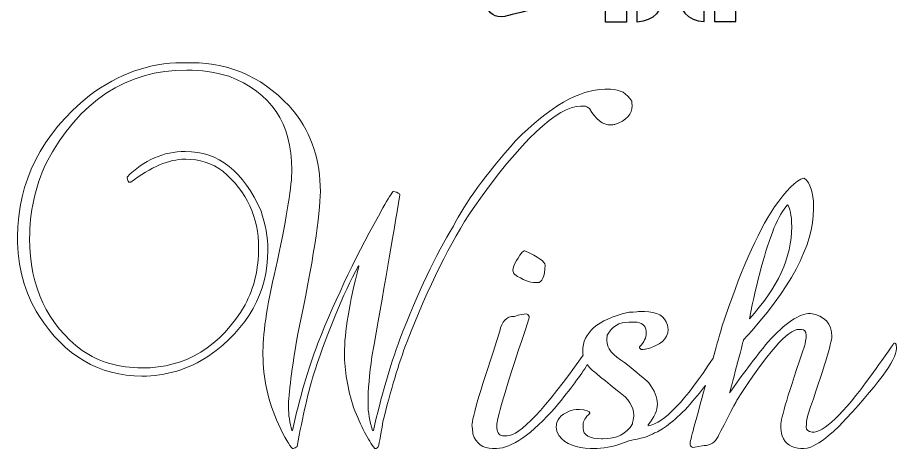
# Model space of a CAD drawing. Header units: centimetres. Extents: x -55.8 to 26.1, y 6.1 to 52.2.
# Drawn here: x 0.55 to 25.67, y 9.15 to 21.46 of the extents above; entities that cross this region are included whole.
import ezdxf

# ---------------------------------------------------------------- set-up
doc = ezdxf.new("R2010")
doc.units = ezdxf.units.CM
doc.header["$MEASUREMENT"] = 0
doc.layers.add('Camada 1', color=7, linetype='Continuous')

msp = doc.modelspace()

# ---------------------------------------------------------------- linework, layer by layer
at = {"layer": 'Camada 1', "color": 240, "lineweight": 25}
for points, knots in [([(17.98639, 31.21546), (17.98639, 31.21546), (17.6861, 31.21546), (17.6861, 31.21546), (17.6861, 31.21546), (17.6861, 31.21546), (17.6861, 31.97655), (17.6861, 31.97655), (17.6861, 31.97655), (17.6861, 31.97655), (17.3209, 31.97655), (17.3209, 31.97655), (17.3209, 31.97655), (17.3209, 31.97655), (17.3209, 30.01898), (17.3209, 30.01898), (17.3209, 30.01898), (17.3209, 30.01898), (17.07228, 30.01898), (17.07228, 30.01898), (17.07228, 30.01898), (17.07228, 30.01898), (17.07228, 24.4545), (17.07228, 24.4545), (17.07228, 24.4545), (17.07228, 24.4545), (17.35199, 24.4545), (17.35199, 24.4545), (17.35199, 24.4545), (17.35199, 24.4545), (17.35199, 21.3365), (17.35199, 21.3365), (17.35199, 21.3365), (17.35199, 21.3365), (17.9601, 21.3365), (17.9601, 21.3365), (17.9601, 21.3365), (17.9601, 21.3365), (17.9601, 22.58511), (17.9601, 22.58511), (17.9601, 22.58511), (17.9601, 22.58511), (18.26039, 22.58511), (18.26039, 22.58511), (18.26039, 22.58511), (18.26039, 22.58511), (18.26039, 21.3365), (18.26039, 21.3365), (18.26039, 21.3365), (18.73347, 21.36466), (19.0136, 21.6345), (19.0136, 22.27043), (19.0136, 22.27043), (19.0136, 22.27043), (19.0136, 48.23464), (19.0136, 48.23464), (19.0136, 48.23464), (19.0136, 50.08943), (17.97065, 51.07319), (16.95084, 51.95602), (16.95084, 51.95602), (16.95084, 51.95602), (16.95084, 49.53463), (16.95084, 49.53463), (16.95084, 49.53463), (16.95084, 49.53463), (18.05398, 49.53463), (18.05398, 49.53463), (18.05398, 49.53463), (18.05398, 49.53463), (18.05398, 49.23434), (18.05398, 49.23434), (18.05398, 49.23434), (18.05398, 49.23434), (17.4904, 49.23434), (17.4904, 49.23434), (17.4904, 49.23434), (17.4904, 49.23434), (17.4904, 48.86279), (17.4904, 48.86279), (17.4904, 48.86279), (17.4904, 48.86279), (17.98639, 48.86279), (17.98639, 48.86279), (17.98639, 48.86279), (17.98639, 48.86279), (17.98639, 31.21546), (17.98639, 31.21546)], [0, 0, 0, 0, 0.04347826, 0.04347826, 0.04347826, 0.04347827, 0.08695652, 0.08695652, 0.08695652, 0.08695653, 0.13043478, 0.13043478, 0.13043478, 0.13043479, 0.17391304, 0.17391304, 0.17391304, 0.17391305, 0.2173913, 0.2173913, 0.2173913, 0.21739131, 0.26086957, 0.26086957, 0.26086957, 0.26086958, 0.30434783, 0.30434783, 0.30434783, 0.30434784, 0.34782609, 0.34782609, 0.34782609, 0.3478261, 0.39130435, 0.39130435, 0.39130435, 0.39130436, 0.43478261, 0.43478261, 0.43478261, 0.43478262, 0.47826087, 0.47826087, 0.47826087, 0.47826088, 0.52173913, 0.52173913, 0.52173913, 0.52173914, 0.56521739, 0.56521739, 0.56521739, 0.5652174, 0.60869565, 0.60869565, 0.60869565, 0.60869566, 0.65217391, 0.65217391, 0.65217391, 0.65217392, 0.69565217, 0.69565217, 0.69565217, 0.69565218, 0.73913043, 0.73913043, 0.73913043, 0.73913044, 0.7826087, 0.7826087, 0.7826087, 0.78260871, 0.82608696, 0.82608696, 0.82608696, 0.82608697, 0.86956522, 0.86956522, 0.86956522, 0.86956523, 0.91304348, 0.91304348, 0.91304348, 0.91304349, 1, 1, 1, 1]), ([(17.98639, 31.21546), (17.98639, 31.21546), (17.6861, 31.21546), (17.6861, 31.21546), (17.6861, 31.21546), (17.6861, 31.21546), (17.6861, 31.97655), (17.6861, 31.97655), (17.6861, 31.97655), (17.6861, 31.97655), (17.3209, 31.97655), (17.3209, 31.97655), (17.3209, 31.97655), (17.3209, 31.97655), (17.3209, 30.01898), (17.3209, 30.01898), (17.3209, 30.01898), (17.3209, 30.01898), (17.07228, 30.01898), (17.07228, 30.01898), (17.07228, 30.01898), (17.07228, 30.01898), (17.07228, 24.4545), (17.07228, 24.4545), (17.07228, 24.4545), (17.07228, 24.4545), (17.35199, 24.4545), (17.35199, 24.4545), (17.35199, 24.4545), (17.35199, 24.4545), (17.35199, 21.3365), (17.35199, 21.3365), (17.35199, 21.3365), (17.35199, 21.3365), (17.9601, 21.3365), (17.9601, 21.3365), (17.9601, 21.3365), (17.9601, 21.3365), (17.9601, 22.58511), (17.9601, 22.58511), (17.9601, 22.58511), (17.9601, 22.58511), (18.26039, 22.58511), (18.26039, 22.58511), (18.26039, 22.58511), (18.26039, 22.58511), (18.26039, 21.3365), (18.26039, 21.3365), (18.26039, 21.3365), (18.73347, 21.36466), (19.0136, 21.6345), (19.0136, 22.27043), (19.0136, 22.27043), (19.0136, 22.27043), (19.0136, 48.23464), (19.0136, 48.23464), (19.0136, 48.23464), (19.0136, 50.08943), (17.97065, 51.07319), (16.95084, 51.95602), (16.95084, 51.95602), (16.95084, 51.95602), (16.95084, 49.53463), (16.95084, 49.53463), (16.95084, 49.53463), (16.95084, 49.53463), (18.05398, 49.53463), (18.05398, 49.53463), (18.05398, 49.53463), (18.05398, 49.53463), (18.05398, 49.23434), (18.05398, 49.23434), (18.05398, 49.23434), (18.05398, 49.23434), (17.4904, 49.23434), (17.4904, 49.23434), (17.4904, 49.23434), (17.4904, 49.23434), (17.4904, 48.86279), (17.4904, 48.86279), (17.4904, 48.86279), (17.4904, 48.86279), (17.98639, 48.86279), (17.98639, 48.86279), (17.98639, 48.86279), (17.98639, 48.86279), (17.98639, 31.21546), (17.98639, 31.21546)], [0, 0, 0, 0, 0.04347826, 0.04347826, 0.04347826, 0.04347827, 0.08695652, 0.08695652, 0.08695652, 0.08695653, 0.13043478, 0.13043478, 0.13043478, 0.13043479, 0.17391304, 0.17391304, 0.17391304, 0.17391305, 0.2173913, 0.2173913, 0.2173913, 0.21739131, 0.26086957, 0.26086957, 0.26086957, 0.26086958, 0.30434783, 0.30434783, 0.30434783, 0.30434784, 0.34782609, 0.34782609, 0.34782609, 0.3478261, 0.39130435, 0.39130435, 0.39130435, 0.39130436, 0.43478261, 0.43478261, 0.43478261, 0.43478262, 0.47826087, 0.47826087, 0.47826087, 0.47826088, 0.52173913, 0.52173913, 0.52173913, 0.52173914, 0.56521739, 0.56521739, 0.56521739, 0.5652174, 0.60869565, 0.60869565, 0.60869565, 0.60869566, 0.65217391, 0.65217391, 0.65217391, 0.65217392, 0.69565217, 0.69565217, 0.69565217, 0.69565218, 0.73913043, 0.73913043, 0.73913043, 0.73913044, 0.7826087, 0.7826087, 0.7826087, 0.78260871, 0.82608696, 0.82608696, 0.82608696, 0.82608697, 0.86956522, 0.86956522, 0.86956522, 0.86956523, 0.91304348, 0.91304348, 0.91304348, 0.91304349, 1, 1, 1, 1]), ([(20.44886, 31.22942), (20.44886, 31.22942), (20.74916, 31.22942), (20.74916, 31.22942), (20.74916, 31.22942), (20.74916, 31.22942), (20.74916, 31.9905), (20.74916, 31.9905), (20.74916, 31.9905), (20.74916, 31.9905), (21.11433, 31.9905), (21.11433, 31.9905), (21.11433, 31.9905), (21.11433, 31.9905), (21.11433, 30.03293), (21.11433, 30.03293), (21.11433, 30.03293), (21.11433, 30.03293), (21.36298, 30.03293), (21.36298, 30.03293), (21.36298, 30.03293), (21.36298, 30.03293), (21.36298, 24.46844), (21.36298, 24.46844), (21.36298, 24.46844), (21.36298, 24.46844), (21.08328, 24.46844), (21.08328, 24.46844), (21.08328, 24.46844), (21.08328, 24.46844), (21.08328, 21.35045), (21.08328, 21.35045), (21.08328, 21.35045), (21.08328, 21.35045), (20.47516, 21.35045), (20.47516, 21.35045), (20.47516, 21.35045), (20.47516, 21.35045), (20.47516, 22.59907), (20.47516, 22.59907), (20.47516, 22.59907), (20.47516, 22.59907), (20.17485, 22.59907), (20.17485, 22.59907), (20.17485, 22.59907), (20.17485, 22.59907), (20.17485, 21.35045), (20.17485, 21.35045), (20.17485, 21.35045), (19.70177, 21.37861), (19.42164, 21.64844), (19.42164, 22.28439), (19.42164, 22.28439), (19.42164, 22.28439), (19.42164, 48.24859), (19.42164, 48.24859), (19.42164, 48.24859), (19.42164, 50.10339), (20.4646, 51.08715), (21.48442, 51.96998), (21.48442, 51.96998), (21.48442, 51.96998), (21.48442, 49.5486), (21.48442, 49.5486), (21.48442, 49.5486), (21.48442, 49.5486), (20.38127, 49.5486), (20.38127, 49.5486), (20.38127, 49.5486), (20.38127, 49.5486), (20.38127, 49.2483), (20.38127, 49.2483), (20.38127, 49.2483), (20.38127, 49.2483), (20.94486, 49.2483), (20.94486, 49.2483), (20.94486, 49.2483), (20.94486, 49.2483), (20.94486, 48.87673), (20.94486, 48.87673), (20.94486, 48.87673), (20.94486, 48.87673), (20.44886, 48.87673), (20.44886, 48.87673), (20.44886, 48.87673), (20.44886, 48.87673), (20.44886, 31.22942), (20.44886, 31.22942)], [0, 0, 0, 0, 0.04347826, 0.04347826, 0.04347826, 0.04347827, 0.08695652, 0.08695652, 0.08695652, 0.08695653, 0.13043478, 0.13043478, 0.13043478, 0.13043479, 0.17391304, 0.17391304, 0.17391304, 0.17391305, 0.2173913, 0.2173913, 0.2173913, 0.21739131, 0.26086957, 0.26086957, 0.26086957, 0.26086958, 0.30434783, 0.30434783, 0.30434783, 0.30434784, 0.34782609, 0.34782609, 0.34782609, 0.3478261, 0.39130435, 0.39130435, 0.39130435, 0.39130436, 0.43478261, 0.43478261, 0.43478261, 0.43478262, 0.47826087, 0.47826087, 0.47826087, 0.47826088, 0.52173913, 0.52173913, 0.52173913, 0.52173914, 0.56521739, 0.56521739, 0.56521739, 0.5652174, 0.60869565, 0.60869565, 0.60869565, 0.60869566, 0.65217391, 0.65217391, 0.65217391, 0.65217392, 0.69565217, 0.69565217, 0.69565217, 0.69565218, 0.73913043, 0.73913043, 0.73913043, 0.73913044, 0.7826087, 0.7826087, 0.7826087, 0.78260871, 0.82608696, 0.82608696, 0.82608696, 0.82608697, 0.86956522, 0.86956522, 0.86956522, 0.86956523, 0.91304348, 0.91304348, 0.91304348, 0.91304349, 1, 1, 1, 1]), ([(15.05845, 22.06244), (15.05845, 22.06244), (14.6283, 21.95234), (14.6283, 21.95234), (14.6283, 21.95234), (14.6283, 21.95234), (14.56724, 22.191), (14.56724, 22.191), (14.56724, 22.191), (14.56724, 22.191), (14.98229, 22.29723), (14.98229, 22.29723), (14.98229, 22.29723), (14.98229, 22.29723), (8.82496, 45.81413), (8.82496, 45.81413), (8.82496, 45.81413), (8.82496, 45.81413), (8.26999, 45.67213), (8.26999, 45.67213), (8.26999, 45.67213), (8.26999, 45.67213), (8.20891, 45.91078), (8.20891, 45.91078), (8.20891, 45.91078), (8.20891, 45.91078), (8.74567, 46.04816), (8.74567, 46.04816), (8.74567, 46.04816), (8.74567, 46.04816), (8.69067, 46.4367), (8.69067, 46.4367), (8.69067, 46.4367), (8.49065, 47.84888), (8.63793, 48.45379), (9.35044, 50.07203), (9.35044, 50.07203), (9.35044, 50.07203), (8.86954, 51.73117), (8.86954, 51.73117), (8.86954, 51.73117), (7.16388, 49.83872), (6.93451, 48.00094), (7.47695, 46.14826), (7.47695, 46.14826), (9.73408, 38.08376), (11.86899, 29.97111), (13.95306, 21.8383), (13.95306, 21.8383), (14.02187, 21.56966), (14.1833, 21.4558), (14.47478, 21.49549), (14.47478, 21.49549), (14.47478, 21.49549), (15.14968, 21.66701), (15.14968, 21.66701), (15.14968, 21.66701), (15.14968, 21.66701), (15.05845, 22.06244), (15.05845, 22.06244)], [0, 0, 0, 0, 0.0625, 0.0625, 0.0625, 0.06250001, 0.125, 0.125, 0.125, 0.12500001, 0.1875, 0.1875, 0.1875, 0.18750001, 0.25, 0.25, 0.25, 0.25000001, 0.3125, 0.3125, 0.3125, 0.31250001, 0.375, 0.375, 0.375, 0.37500001, 0.4375, 0.4375, 0.4375, 0.43750001, 0.5, 0.5, 0.5, 0.50000001, 0.5625, 0.5625, 0.5625, 0.56250001, 0.625, 0.625, 0.625, 0.62500001, 0.6875, 0.6875, 0.6875, 0.68750001, 0.75, 0.75, 0.75, 0.75000001, 0.8125, 0.8125, 0.8125, 0.81250001, 0.875, 0.875, 0.875, 0.87500001, 1, 1, 1, 1])]:
    msp.add_open_spline(points, degree=3, knots=knots, dxfattribs=at)
at = {"layer": 'Camada 1', "color": 240, "lineweight": 9}
for points, knots in [([(5.24834, 20.17161), (5.24834, 20.17161), (5.52468, 20.17161), (5.52468, 20.17161), (5.52468, 20.17161), (6.68885, 20.17161), (7.66722, 19.70359), (8.45979, 18.76638), (8.45979, 18.76638), (8.95603, 18.1255), (9.20415, 17.36703), (9.20415, 16.49214), (9.20415, 16.49214), (9.20415, 15.81951), (8.99248, 14.47778), (8.57033, 12.46812), (8.57033, 12.46812), (8.38571, 11.41449), (8.29398, 10.70188), (8.29398, 10.33264), (8.29398, 10.33264), (8.29398, 10.10686), (8.32691, 9.88226), (8.39041, 9.65766), (8.39041, 9.65766), (8.39041, 9.65766), (8.40452, 9.65766), (8.40452, 9.65766), (8.40452, 9.65766), (8.61384, 10.59017), (8.85725, 11.42155), (9.13477, 12.1518), (9.13477, 12.1518), (9.66041, 13.47707), (10.2813, 14.76706), (10.99508, 16.02412), (10.99508, 16.02412), (11.14678, 16.29693), (11.2432, 16.45333), (11.28436, 16.49214), (11.28436, 16.49214), (11.28436, 16.49214), (11.29847, 16.49214), (11.29847, 16.49214), (11.29847, 16.49214), (11.41724, 16.46274), (11.47721, 16.42981), (11.47721, 16.39571), (11.47721, 16.39571), (11.27495, 15.15511), (11.0092, 13.617), (10.67876, 11.77903), (10.67876, 11.77903), (10.60468, 11.25339), (10.56822, 10.81712), (10.56822, 10.47023), (10.56822, 10.47023), (10.56822, 10.47023), (10.56822, 10.41496), (10.56822, 10.41496), (10.56822, 10.41496), (10.56822, 10.18565), (10.60938, 9.93283), (10.6917, 9.65766), (10.6917, 9.65766), (10.6917, 9.65766), (10.71992, 9.65766), (10.71992, 9.65766), (10.71992, 9.65766), (10.93982, 10.61722), (11.19264, 11.48975), (11.47721, 12.27527), (11.47721, 12.27527), (12.00168, 13.6123), (12.51085, 14.68709), (13.00709, 15.49966), (13.00709, 15.49966), (13.33753, 16.15935), (13.93019, 16.97191), (14.78509, 17.9397), (14.78509, 17.9397), (15.76111, 18.92277), (16.61013, 19.41314), (17.3345, 19.41314), (17.3345, 19.41314), (17.3345, 19.41314), (17.49913, 19.41314), (17.49913, 19.41314), (17.49913, 19.41314), (17.77547, 19.41314), (17.97773, 19.29907), (18.1059, 19.06977), (18.1059, 19.06977), (18.1059, 19.06977), (18.12001, 18.94512), (18.12001, 18.94512), (18.12001, 18.94512), (18.12001, 18.70405), (17.95421, 18.52531), (17.62377, 18.40772), (17.62377, 18.40772), (17.62377, 18.40772), (17.49913, 18.39361), (17.49913, 18.39361), (17.49913, 18.39361), (17.28393, 18.39361), (17.08167, 18.55001), (16.89352, 18.8628), (16.89352, 18.8628), (16.84061, 18.90866), (16.79475, 18.93101), (16.75594, 18.93101), (16.75594, 18.93101), (16.75594, 18.93101), (16.6454, 18.93101), (16.6454, 18.93101), (16.6454, 18.93101), (15.97395, 18.93101), (14.94972, 17.95734), (13.57154, 16.01001), (13.57154, 16.01001), (12.92243, 15.03869), (12.29331, 13.77105), (11.68418, 12.20707), (11.68418, 12.20707), (11.44076, 11.56619), (11.21145, 10.80301), (10.99508, 9.91872), (10.99508, 9.91872), (10.92218, 9.46599), (10.87632, 9.22257), (10.8575, 9.18847), (10.8575, 9.18847), (10.8575, 9.18847), (10.80223, 9.14731), (10.80223, 9.14731), (10.80223, 9.14731), (10.80223, 9.14731), (10.76108, 9.14731), (10.76108, 9.14731), (10.76108, 9.14731), (10.56822, 9.38132), (10.36596, 9.77173), (10.1543, 10.31853), (10.1543, 10.31853), (9.98026, 10.85828), (9.89324, 11.37334), (9.89324, 11.86252), (9.89324, 11.86252), (9.89324, 12.47047), (10.03083, 13.30185), (10.30599, 14.35666), (10.30599, 14.35666), (10.30599, 14.35666), (10.30599, 14.36959), (10.30599, 14.36959), (10.30599, 14.36959), (10.30599, 14.36959), (10.29188, 14.36959), (10.29188, 14.36959), (10.29188, 14.36959), (9.84033, 13.51352), (9.4264, 12.52104), (9.05246, 11.39333), (9.05246, 11.39333), (8.86784, 10.80301), (8.6985, 10.07276), (8.5421, 9.20258), (8.5421, 9.20258), (8.5033, 9.16612), (8.46685, 9.14731), (8.43157, 9.14731), (8.43157, 9.14731), (8.43157, 9.14731), (8.40452, 9.14731), (8.40452, 9.14731), (8.40452, 9.14731), (8.32691, 9.22257), (8.19286, 9.45305), (8.00471, 9.8364), (8.00471, 9.8364), (7.71073, 10.50668), (7.56374, 11.16873), (7.56374, 11.82019), (7.56374, 11.82019), (7.56374, 11.82019), (7.56374, 11.93072), (7.56374, 11.93072), (7.56374, 11.93072), (7.56374, 12.4987), (7.70132, 13.36183), (7.97766, 14.52129), (7.97766, 14.52129), (8.25283, 15.81245), (8.39041, 16.67558), (8.39041, 17.11185), (8.39041, 17.11185), (8.39041, 18.43947), (7.78951, 19.33082), (6.58537, 19.7859), (6.58537, 19.7859), (6.1879, 19.90467), (5.78809, 19.96464), (5.3871, 19.96464), (5.3871, 19.96464), (3.65966, 19.96464), (2.31793, 19.078), (1.36308, 17.30588), (1.36308, 17.30588), (1.05029, 16.61914), (0.89389, 15.89712), (0.89389, 15.14218), (0.89389, 15.14218), (0.89389, 13.76634), (1.39483, 12.69978), (2.39672, 11.94484), (2.39672, 11.94484), (2.88355, 11.6144), (3.4527, 11.4486), (4.10534, 11.4486), (4.10534, 11.4486), (5.36123, 11.4486), (6.3443, 12.05067), (7.05456, 13.25364), (7.05456, 13.25364), (7.31091, 13.74047), (7.44026, 14.28257), (7.44026, 14.87994), (7.44026, 14.87994), (7.44026, 15.75483), (7.10042, 16.48508), (6.41956, 17.07069), (6.41956, 17.07069), (6.10088, 17.30117), (5.74693, 17.41524), (5.35888, 17.41524), (5.35888, 17.41524), (5.35888, 17.41524), (5.33183, 17.41524), (5.33183, 17.41524), (5.33183, 17.41524), (4.8791, 17.41524), (4.36404, 17.19534), (3.78784, 16.75437), (3.78784, 16.75437), (3.78784, 16.75437), (3.74668, 16.75437), (3.74668, 16.75437), (3.74668, 16.75437), (3.72316, 16.75437), (3.70082, 16.80023), (3.6773, 16.89195), (3.6773, 16.89195), (3.6773, 16.89195), (3.6773, 16.90606), (3.6773, 16.90606), (3.6773, 16.90606), (4.16414, 17.3929), (4.72035, 17.63631), (5.34476, 17.63631), (5.34476, 17.63631), (6.29138, 17.63631), (7.01223, 17.06599), (7.50847, 15.92769), (7.50847, 15.92769), (7.63782, 15.56433), (7.70132, 15.19274), (7.70132, 14.81056), (7.70132, 14.81056), (7.70132, 13.59819), (7.14158, 12.59277), (6.02092, 11.79314), (6.02092, 11.79314), (5.42826, 11.40744), (4.78973, 11.21459), (4.10534, 11.21459), (4.10534, 11.21459), (2.8812, 11.21459), (1.89813, 11.79314), (1.15612, 12.95025), (1.15612, 12.95025), (0.7516, 13.59348), (0.54934, 14.34255), (0.54934, 15.19744), (0.54934, 15.19744), (0.54934, 16.77436), (1.23373, 18.12079), (2.60251, 19.23439), (2.60251, 19.23439), (3.44094, 19.85881), (4.32289, 20.17161), (5.24834, 20.17161)], [0, 0, 0, 0, 0.01351351, 0.01351351, 0.01351351, 0.01351352, 0.02702703, 0.02702703, 0.02702703, 0.02702704, 0.04054054, 0.04054054, 0.04054054, 0.04054055, 0.05405405, 0.05405405, 0.05405405, 0.05405406, 0.06756757, 0.06756757, 0.06756757, 0.06756758, 0.08108108, 0.08108108, 0.08108108, 0.08108109, 0.09459459, 0.09459459, 0.09459459, 0.0945946, 0.10810811, 0.10810811, 0.10810811, 0.10810812, 0.12162162, 0.12162162, 0.12162162, 0.12162163, 0.13513514, 0.13513514, 0.13513514, 0.13513515, 0.14864865, 0.14864865, 0.14864865, 0.14864866, 0.16216216, 0.16216216, 0.16216216, 0.16216217, 0.17567568, 0.17567568, 0.17567568, 0.17567569, 0.18918919, 0.18918919, 0.18918919, 0.1891892, 0.2027027, 0.2027027, 0.2027027, 0.20270271, 0.21621622, 0.21621622, 0.21621622, 0.21621623, 0.22972973, 0.22972973, 0.22972973, 0.22972974, 0.24324324, 0.24324324, 0.24324324, 0.24324325, 0.25675676, 0.25675676, 0.25675676, 0.25675677, 0.27027027, 0.27027027, 0.27027027, 0.27027028, 0.28378378, 0.28378378, 0.28378378, 0.28378379, 0.2972973, 0.2972973, 0.2972973, 0.29729731, 0.31081081, 0.31081081, 0.31081081, 0.31081082, 0.32432432, 0.32432432, 0.32432432, 0.32432433, 0.33783784, 0.33783784, 0.33783784, 0.33783785, 0.35135135, 0.35135135, 0.35135135, 0.35135136, 0.36486486, 0.36486486, 0.36486486, 0.36486487, 0.37837838, 0.37837838, 0.37837838, 0.37837839, 0.39189189, 0.39189189, 0.39189189, 0.3918919, 0.40540541, 0.40540541, 0.40540541, 0.40540542, 0.41891892, 0.41891892, 0.41891892, 0.41891893, 0.43243243, 0.43243243, 0.43243243, 0.43243244, 0.44594595, 0.44594595, 0.44594595, 0.44594596, 0.45945946, 0.45945946, 0.45945946, 0.45945947, 0.47297297, 0.47297297, 0.47297297, 0.47297298, 0.48648649, 0.48648649, 0.48648649, 0.4864865, 0.5, 0.5, 0.5, 0.50000001, 0.51351351, 0.51351351, 0.51351351, 0.51351352, 0.52702703, 0.52702703, 0.52702703, 0.52702704, 0.54054054, 0.54054054, 0.54054054, 0.54054055, 0.55405405, 0.55405405, 0.55405405, 0.55405406, 0.56756757, 0.56756757, 0.56756757, 0.56756758, 0.58108108, 0.58108108, 0.58108108, 0.58108109, 0.59459459, 0.59459459, 0.59459459, 0.5945946, 0.60810811, 0.60810811, 0.60810811, 0.60810812, 0.62162162, 0.62162162, 0.62162162, 0.62162163, 0.63513514, 0.63513514, 0.63513514, 0.63513515, 0.64864865, 0.64864865, 0.64864865, 0.64864866, 0.66216216, 0.66216216, 0.66216216, 0.66216217, 0.67567568, 0.67567568, 0.67567568, 0.67567569, 0.68918919, 0.68918919, 0.68918919, 0.6891892, 0.7027027, 0.7027027, 0.7027027, 0.70270271, 0.71621622, 0.71621622, 0.71621622, 0.71621623, 0.72972973, 0.72972973, 0.72972973, 0.72972974, 0.74324324, 0.74324324, 0.74324324, 0.74324325, 0.75675676, 0.75675676, 0.75675676, 0.75675677, 0.77027027, 0.77027027, 0.77027027, 0.77027028, 0.78378378, 0.78378378, 0.78378378, 0.78378379, 0.7972973, 0.7972973, 0.7972973, 0.79729731, 0.81081081, 0.81081081, 0.81081081, 0.81081082, 0.82432432, 0.82432432, 0.82432432, 0.82432433, 0.83783784, 0.83783784, 0.83783784, 0.83783785, 0.85135135, 0.85135135, 0.85135135, 0.85135136, 0.86486486, 0.86486486, 0.86486486, 0.86486487, 0.87837838, 0.87837838, 0.87837838, 0.87837839, 0.89189189, 0.89189189, 0.89189189, 0.8918919, 0.90540541, 0.90540541, 0.90540541, 0.90540542, 0.91891892, 0.91891892, 0.91891892, 0.91891893, 0.93243243, 0.93243243, 0.93243243, 0.93243244, 0.94594595, 0.94594595, 0.94594595, 0.94594596, 0.95945946, 0.95945946, 0.95945946, 0.95945947, 0.97297297, 0.97297297, 0.97297297, 0.97297298, 1, 1, 1, 1]), ([(23.02597, 16.87784), (23.02597, 16.87784), (23.0389, 16.87784), (23.0389, 16.87784), (23.0389, 16.87784), (23.21412, 16.71321), (23.30114, 16.44628), (23.30114, 16.07939), (23.30114, 16.07939), (23.30114, 16.07939), (23.30114, 15.9959), (23.30114, 15.9959), (23.30114, 15.9959), (23.30114, 14.94462), (22.63556, 13.69461), (21.30324, 12.24822), (21.30324, 12.24822), (21.30324, 12.24822), (20.90342, 10.73246), (20.90342, 10.73246), (20.90342, 10.73246), (21.25267, 11.23693), (21.61956, 11.72376), (22.00527, 12.19296), (22.00527, 12.19296), (22.49327, 12.73506), (22.89662, 13.00552), (23.21882, 13.00552), (23.21882, 13.00552), (23.62216, 12.93967), (23.82441, 12.71859), (23.82441, 12.34465), (23.82441, 12.34465), (23.82441, 12.17179), (23.59512, 11.4239), (23.13533, 10.09863), (23.13533, 10.09863), (23.10828, 9.99045), (23.09417, 9.87521), (23.09417, 9.75409), (23.09417, 9.75409), (23.09417, 9.6706), (23.14944, 9.62474), (23.25998, 9.61533), (23.25998, 9.61533), (23.25998, 9.61533), (23.32818, 9.61533), (23.32818, 9.61533), (23.32818, 9.61533), (23.67508, 9.65766), (24.26303, 10.26326), (25.09207, 11.43448), (25.09207, 11.43448), (25.09207, 11.43448), (25.60242, 12.1518), (25.60242, 12.1518), (25.60242, 12.1518), (25.60242, 12.1518), (25.62947, 12.1518), (25.62947, 12.1518), (25.62947, 12.1518), (25.65769, 12.14709), (25.6718, 12.11064), (25.6718, 12.04126), (25.6718, 12.04126), (25.6718, 12.04126), (25.6718, 12.0001), (25.6718, 12.0001), (25.6718, 12.0001), (25.6718, 11.6779), (25.12498, 10.93824), (24.03138, 9.78113), (24.03138, 9.78113), (23.59512, 9.35898), (23.25998, 9.14731), (23.02597, 9.14731), (23.02597, 9.14731), (23.02597, 9.14731), (22.94248, 9.14731), (22.94248, 9.14731), (22.94248, 9.14731), (22.68613, 9.14731), (22.50621, 9.26725), (22.40508, 9.50597), (22.40508, 9.50597), (22.37803, 9.60239), (22.36392, 9.69882), (22.36392, 9.79524), (22.36392, 9.79524), (22.36392, 9.79524), (22.36392, 9.80936), (22.36392, 9.80936), (22.36392, 9.80936), (22.36392, 9.99045), (22.59323, 10.75245), (23.05301, 12.09653), (23.05301, 12.09653), (23.05301, 12.09653), (23.09417, 12.34465), (23.09417, 12.34465), (23.09417, 12.34465), (23.09417, 12.34465), (23.09417, 12.38581), (23.09417, 12.38581), (23.09417, 12.38581), (23.08476, 12.49634), (23.0389, 12.55161), (22.95659, 12.55161), (22.95659, 12.55161), (22.95659, 12.55161), (22.88721, 12.55161), (22.88721, 12.55161), (22.88721, 12.55161), (22.57089, 12.55161), (21.97822, 11.87546), (21.11039, 10.52549), (21.11039, 10.52549), (21.11039, 10.52549), (20.57299, 9.49186), (20.57299, 9.49186), (20.57299, 9.49186), (20.4895, 9.31782), (20.35662, 9.22962), (20.17317, 9.22962), (20.17317, 9.22962), (20.17317, 9.22962), (19.85567, 9.17436), (19.85567, 9.17436), (19.85567, 9.17436), (19.81922, 9.18847), (19.79217, 9.21199), (19.77336, 9.24374), (19.77336, 9.24374), (19.77336, 9.24374), (19.77336, 9.28489), (19.77336, 9.28489), (19.77336, 9.28489), (19.77336, 9.34293), (19.92002, 9.89781), (20.21288, 10.94969), (20.21288, 10.94969), (20.06766, 10.7617), (19.89925, 10.55606), (19.7075, 10.33264), (19.7075, 10.33264), (19.28535, 9.90696), (18.96785, 9.66001), (18.75736, 9.58828), (18.75736, 9.58828), (18.60096, 9.49656), (18.35754, 9.42248), (18.02711, 9.36838), (18.02711, 9.36838), (17.6708, 9.22139), (17.36741, 9.14731), (17.11694, 9.14731), (17.11694, 9.14731), (17.11694, 9.14731), (16.92409, 9.14731), (16.92409, 9.14731), (16.92409, 9.14731), (16.52428, 9.14731), (16.22559, 9.26725), (16.02803, 9.50597), (16.02803, 9.50597), (15.97277, 9.60004), (15.94572, 9.68236), (15.94572, 9.75409), (15.94572, 9.75409), (15.94572, 9.95752), (16.06919, 10.10922), (16.31731, 10.20799), (16.31731, 10.20799), (16.38904, 10.24562), (16.48547, 10.26326), (16.60777, 10.26326), (16.60777, 10.26326), (16.80885, 10.24327), (16.90998, 10.21035), (16.90998, 10.16684), (16.90998, 10.16684), (16.90998, 10.16684), (16.90998, 10.15273), (16.90998, 10.15273), (16.90998, 10.15273), (16.7818, 10.03161), (16.71713, 9.92577), (16.71713, 9.8364), (16.71713, 9.8364), (16.71713, 9.8364), (16.71713, 9.72587), (16.71713, 9.72587), (16.71713, 9.72587), (16.71713, 9.52361), (16.89234, 9.42248), (17.24159, 9.42248), (17.24159, 9.42248), (17.24159, 9.42248), (17.28275, 9.42248), (17.28275, 9.42248), (17.28275, 9.42248), (17.68021, 9.42248), (17.96008, 9.56476), (18.12353, 9.85051), (18.12353, 9.85051), (18.12353, 9.85051), (18.16469, 10.0563), (18.16469, 10.0563), (18.16469, 10.0563), (18.16469, 10.0563), (18.16469, 10.09863), (18.16469, 10.09863), (18.16469, 10.09863), (18.16469, 10.34793), (18.0177, 10.57371), (17.72372, 10.77361), (17.72372, 10.77361), (17.72372, 10.77361), (16.97936, 11.37922), (16.97936, 11.37922), (16.97936, 11.37922), (16.9229, 11.43242), (16.87514, 11.48662), (16.83606, 11.54186), (16.83606, 11.54186), (16.65175, 11.24846), (16.35622, 10.85015), (15.94925, 10.34675), (15.94925, 10.34675), (15.23664, 9.54712), (14.66749, 9.14731), (14.24063, 9.14731), (14.24063, 9.14731), (14.24063, 9.14731), (14.1301, 9.14731), (14.1301, 9.14731), (14.1301, 9.14731), (13.84787, 9.14731), (13.65973, 9.28489), (13.56448, 9.56124), (13.56448, 9.56124), (13.56448, 9.56124), (13.53743, 9.80936), (13.53743, 9.80936), (13.53743, 9.80936), (13.53743, 10.00809), (13.80436, 10.90414), (14.33706, 12.49634), (14.33706, 12.49634), (14.38292, 12.78092), (14.5205, 12.92321), (14.74981, 12.92321), (14.74981, 12.92321), (14.91091, 12.96907), (15.02615, 12.99258), (15.09435, 12.99258), (15.09435, 12.99258), (15.14962, 12.97377), (15.17785, 12.93732), (15.17785, 12.88205), (15.17785, 12.88205), (14.56166, 11.04408), (14.25357, 10.03396), (14.25357, 9.85051), (14.25357, 9.85051), (14.25357, 9.85051), (14.25357, 9.72587), (14.25357, 9.72587), (14.25357, 9.72587), (14.25357, 9.57887), (14.32295, 9.50597), (14.46053, 9.50597), (14.46053, 9.50597), (14.46053, 9.50597), (14.54285, 9.50597), (14.54285, 9.50597), (14.54285, 9.50597), (14.90051, 9.50597), (15.62488, 10.27427), (16.71585, 11.81171), (16.71585, 11.81171), (16.70808, 11.85089), (16.70419, 11.89056), (16.70419, 11.93072), (16.70419, 11.93072), (16.70419, 12.45636), (17.13105, 12.82443), (17.98477, 13.03374), (17.98477, 13.03374), (17.98477, 13.03374), (18.30227, 13.06079), (18.30227, 13.06079), (18.30227, 13.06079), (18.30227, 13.06079), (18.46808, 13.06079), (18.46808, 13.06079), (18.46808, 13.06079), (18.83026, 13.06079), (19.05134, 12.93261), (19.12895, 12.67509), (19.12895, 12.67509), (19.12895, 12.67509), (19.14306, 12.56455), (19.14306, 12.56455), (19.14306, 12.56455), (19.14306, 12.56455), (19.14306, 12.55161), (19.14306, 12.55161), (19.14306, 12.55161), (19.14306, 12.27292), (18.92669, 12.08477), (18.49513, 11.98599), (18.49513, 11.98599), (18.49513, 11.98599), (18.37165, 11.97188), (18.37165, 11.97188), (18.37165, 11.97188), (18.37165, 11.97188), (18.32932, 12.02715), (18.32932, 12.02715), (18.32932, 12.02715), (18.32932, 12.02715), (18.32932, 12.05537), (18.32932, 12.05537), (18.32932, 12.05537), (18.45867, 12.18355), (18.52217, 12.31172), (18.52217, 12.44108), (18.52217, 12.44108), (18.52217, 12.44108), (18.52217, 12.49634), (18.52217, 12.49634), (18.52217, 12.49634), (18.49983, 12.67038), (18.38929, 12.7574), (18.19174, 12.7574), (18.19174, 12.7574), (18.19174, 12.7574), (18.02711, 12.7574), (18.02711, 12.7574), (18.02711, 12.7574), (17.74371, 12.7574), (17.53792, 12.63393), (17.40622, 12.38581), (17.40622, 12.38581), (17.40622, 12.38581), (17.39211, 12.30349), (17.39211, 12.30349), (17.39211, 12.30349), (17.39211, 12.30349), (17.39211, 12.23411), (17.39211, 12.23411), (17.39211, 12.23411), (17.39211, 12.01539), (17.56262, 11.8049), (17.90246, 11.60029), (17.90246, 11.60029), (18.25641, 11.32042), (18.48572, 11.12757), (18.59155, 11.02173), (18.59155, 11.02173), (18.75736, 10.80536), (18.83967, 10.60311), (18.83967, 10.41496), (18.83967, 10.41496), (18.83967, 10.23857), (18.75265, 10.04101), (18.57744, 9.82229), (18.57744, 9.82229), (18.57744, 9.82229), (18.57744, 9.79524), (18.57744, 9.79524), (18.57744, 9.79524), (19.02674, 9.87121), (19.64433, 10.51513), (20.43018, 11.72601), (20.43018, 11.72601), (20.50745, 12.00084), (20.59147, 12.29865), (20.68235, 12.61982), (20.68235, 12.61982), (21.18329, 14.14499), (21.68424, 15.28917), (22.18518, 16.05117), (22.18518, 16.05117), (22.52267, 16.52624), (22.80254, 16.80258), (23.02597, 16.87784)], [0, 0, 0, 0, 0.01020408, 0.01020408, 0.01020408, 0.01020409, 0.02040816, 0.02040816, 0.02040816, 0.02040817, 0.03061224, 0.03061224, 0.03061224, 0.03061225, 0.04081633, 0.04081633, 0.04081633, 0.04081634, 0.05102041, 0.05102041, 0.05102041, 0.05102042, 0.06122449, 0.06122449, 0.06122449, 0.0612245, 0.07142857, 0.07142857, 0.07142857, 0.07142858, 0.08163265, 0.08163265, 0.08163265, 0.08163266, 0.09183673, 0.09183673, 0.09183673, 0.09183674, 0.10204082, 0.10204082, 0.10204082, 0.10204083, 0.1122449, 0.1122449, 0.1122449, 0.11224491, 0.12244898, 0.12244898, 0.12244898, 0.12244899, 0.13265306, 0.13265306, 0.13265306, 0.13265307, 0.14285714, 0.14285714, 0.14285714, 0.14285715, 0.15306122, 0.15306122, 0.15306122, 0.15306123, 0.16326531, 0.16326531, 0.16326531, 0.16326532, 0.17346939, 0.17346939, 0.17346939, 0.1734694, 0.18367347, 0.18367347, 0.18367347, 0.18367348, 0.19387755, 0.19387755, 0.19387755, 0.19387756, 0.20408163, 0.20408163, 0.20408163, 0.20408164, 0.21428571, 0.21428571, 0.21428571, 0.21428572, 0.2244898, 0.2244898, 0.2244898, 0.22448981, 0.23469388, 0.23469388, 0.23469388, 0.23469389, 0.24489796, 0.24489796, 0.24489796, 0.24489797, 0.25510204, 0.25510204, 0.25510204, 0.25510205, 0.26530612, 0.26530612, 0.26530612, 0.26530613, 0.2755102, 0.2755102, 0.2755102, 0.27551021, 0.28571429, 0.28571429, 0.28571429, 0.2857143, 0.29591837, 0.29591837, 0.29591837, 0.29591838, 0.30612245, 0.30612245, 0.30612245, 0.30612246, 0.31632653, 0.31632653, 0.31632653, 0.31632654, 0.32653061, 0.32653061, 0.32653061, 0.32653062, 0.33673469, 0.33673469, 0.33673469, 0.3367347, 0.34693878, 0.34693878, 0.34693878, 0.34693879, 0.35714286, 0.35714286, 0.35714286, 0.35714287, 0.36734694, 0.36734694, 0.36734694, 0.36734695, 0.37755102, 0.37755102, 0.37755102, 0.37755103, 0.3877551, 0.3877551, 0.3877551, 0.38775511, 0.39795918, 0.39795918, 0.39795918, 0.39795919, 0.40816327, 0.40816327, 0.40816327, 0.40816328, 0.41836735, 0.41836735, 0.41836735, 0.41836736, 0.42857143, 0.42857143, 0.42857143, 0.42857144, 0.43877551, 0.43877551, 0.43877551, 0.43877552, 0.44897959, 0.44897959, 0.44897959, 0.4489796, 0.45918367, 0.45918367, 0.45918367, 0.45918368, 0.46938776, 0.46938776, 0.46938776, 0.46938777, 0.47959184, 0.47959184, 0.47959184, 0.47959185, 0.48979592, 0.48979592, 0.48979592, 0.48979593, 0.5, 0.5, 0.5, 0.50000001, 0.51020408, 0.51020408, 0.51020408, 0.51020409, 0.52040816, 0.52040816, 0.52040816, 0.52040817, 0.53061224, 0.53061224, 0.53061224, 0.53061225, 0.54081633, 0.54081633, 0.54081633, 0.54081634, 0.55102041, 0.55102041, 0.55102041, 0.55102042, 0.56122449, 0.56122449, 0.56122449, 0.5612245, 0.57142857, 0.57142857, 0.57142857, 0.57142858, 0.58163265, 0.58163265, 0.58163265, 0.58163266, 0.59183673, 0.59183673, 0.59183673, 0.59183674, 0.60204082, 0.60204082, 0.60204082, 0.60204083, 0.6122449, 0.6122449, 0.6122449, 0.61224491, 0.62244898, 0.62244898, 0.62244898, 0.62244899, 0.63265306, 0.63265306, 0.63265306, 0.63265307, 0.64285714, 0.64285714, 0.64285714, 0.64285715, 0.65306122, 0.65306122, 0.65306122, 0.65306123, 0.66326531, 0.66326531, 0.66326531, 0.66326532, 0.67346939, 0.67346939, 0.67346939, 0.6734694, 0.68367347, 0.68367347, 0.68367347, 0.68367348, 0.69387755, 0.69387755, 0.69387755, 0.69387756, 0.70408163, 0.70408163, 0.70408163, 0.70408164, 0.71428571, 0.71428571, 0.71428571, 0.71428572, 0.7244898, 0.7244898, 0.7244898, 0.72448981, 0.73469388, 0.73469388, 0.73469388, 0.73469389, 0.74489796, 0.74489796, 0.74489796, 0.74489797, 0.75510204, 0.75510204, 0.75510204, 0.75510205, 0.76530612, 0.76530612, 0.76530612, 0.76530613, 0.7755102, 0.7755102, 0.7755102, 0.77551021, 0.78571429, 0.78571429, 0.78571429, 0.7857143, 0.79591837, 0.79591837, 0.79591837, 0.79591838, 0.80612245, 0.80612245, 0.80612245, 0.80612246, 0.81632653, 0.81632653, 0.81632653, 0.81632654, 0.82653061, 0.82653061, 0.82653061, 0.82653062, 0.83673469, 0.83673469, 0.83673469, 0.8367347, 0.84693878, 0.84693878, 0.84693878, 0.84693879, 0.85714286, 0.85714286, 0.85714286, 0.85714287, 0.86734694, 0.86734694, 0.86734694, 0.86734695, 0.87755102, 0.87755102, 0.87755102, 0.87755103, 0.8877551, 0.8877551, 0.8877551, 0.88775511, 0.89795918, 0.89795918, 0.89795918, 0.89795919, 0.90816327, 0.90816327, 0.90816327, 0.90816328, 0.91836735, 0.91836735, 0.91836735, 0.91836736, 0.92857143, 0.92857143, 0.92857143, 0.92857144, 0.93877551, 0.93877551, 0.93877551, 0.93877552, 0.94897959, 0.94897959, 0.94897959, 0.9489796, 0.95918367, 0.95918367, 0.95918367, 0.95918368, 0.96938776, 0.96938776, 0.96938776, 0.96938777, 0.97959184, 0.97959184, 0.97959184, 0.97959185, 1, 1, 1, 1]), ([(21.46787, 12.85383), (22.2769, 13.73107), (22.68142, 14.60948), (22.68142, 15.48672), (22.68142, 15.48672), (22.67202, 15.82656), (22.63086, 16.03235), (22.55677, 16.10643), (22.55677, 16.10643), (22.43565, 15.97355), (22.3063, 15.75248), (22.17107, 15.44439), (22.17107, 15.44439), (21.92295, 14.81056), (21.68894, 13.94744), (21.46787, 12.85383)], [0, 0, 0, 0, 0.2, 0.2, 0.2, 0.20000001, 0.4, 0.4, 0.4, 0.40000001, 0.6, 0.6, 0.6, 0.60000001, 1, 1, 1, 1]), ([(15.02615, 14.79763), (15.02615, 14.79763), (15.0532, 14.79763), (15.0532, 14.79763), (15.0532, 14.79763), (15.4389, 14.61536), (15.63175, 14.47778), (15.63175, 14.3837), (15.63175, 14.3837), (15.61647, 14.05327), (15.54238, 13.88746), (15.41185, 13.88746), (15.41185, 13.88746), (15.41185, 13.88746), (15.3707, 13.88746), (15.3707, 13.88746), (15.3707, 13.88746), (15.17902, 13.88746), (14.97794, 13.96625), (14.76392, 14.12147), (14.76392, 14.12147), (14.72747, 14.16145), (14.70865, 14.19791), (14.70865, 14.23201), (14.70865, 14.23201), (14.70865, 14.23201), (14.70865, 14.24612), (14.70865, 14.24612), (14.70865, 14.24612), (14.71336, 14.34725), (14.80037, 14.51658), (14.97088, 14.75647), (14.97088, 14.75647), (14.97088, 14.75647), (15.02615, 14.79763), (15.02615, 14.79763)], [0, 0, 0, 0, 0.1, 0.1, 0.1, 0.10000001, 0.2, 0.2, 0.2, 0.20000001, 0.3, 0.3, 0.3, 0.30000001, 0.4, 0.4, 0.4, 0.40000001, 0.5, 0.5, 0.5, 0.50000001, 0.6, 0.6, 0.6, 0.60000001, 0.7, 0.7, 0.7, 0.70000001, 0.8, 0.8, 0.8, 0.80000001, 1, 1, 1, 1])]:
    msp.add_open_spline(points, degree=3, knots=knots, dxfattribs=at)

doc.saveas('drawing.dxf')
